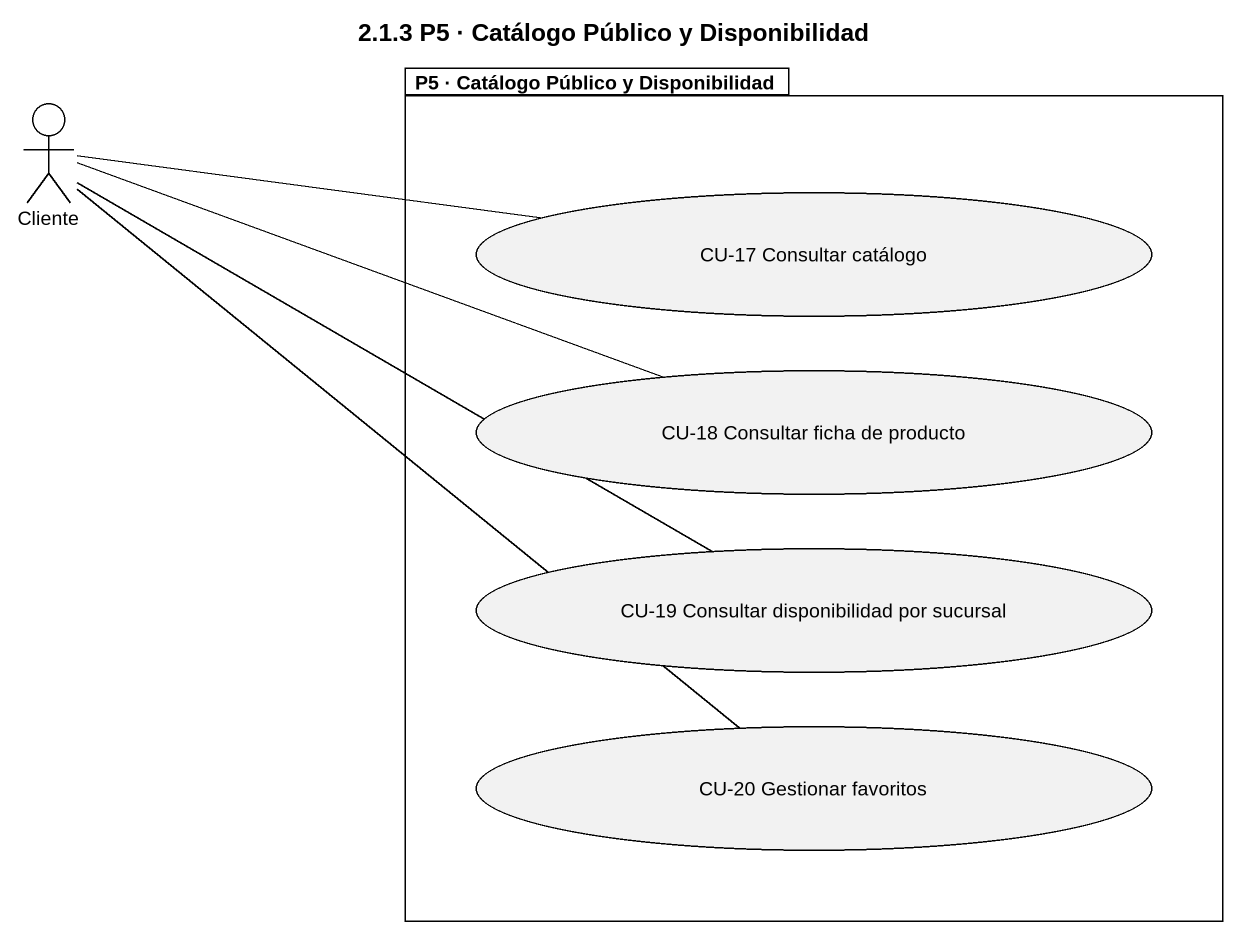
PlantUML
@startuml
title 2.1.3 P5 · Catálogo Público y Disponibilidad
actor Cliente
package "P5 · Catálogo Público y Disponibilidad" as P5_Catálogo_Público_y {
  usecase "CU-17 Consultar catálogo" as CU_17_Consultar_catálogo
  usecase "CU-18 Consultar ficha de producto" as CU_18_Consultar_ficha_de
  usecase "CU-19 Consultar disponibilidad por sucursal" as CU_19_Consultar
  usecase "CU-20 Gestionar favoritos" as CU_20_Gestionar_favoritos
}
Cliente -right- CU_17_Consultar_catálogo
Cliente -right- CU_18_Consultar_ficha_de
Cliente -right- CU_19_Consultar
Cliente -- CU_20_Gestionar_favoritos
@enduml
